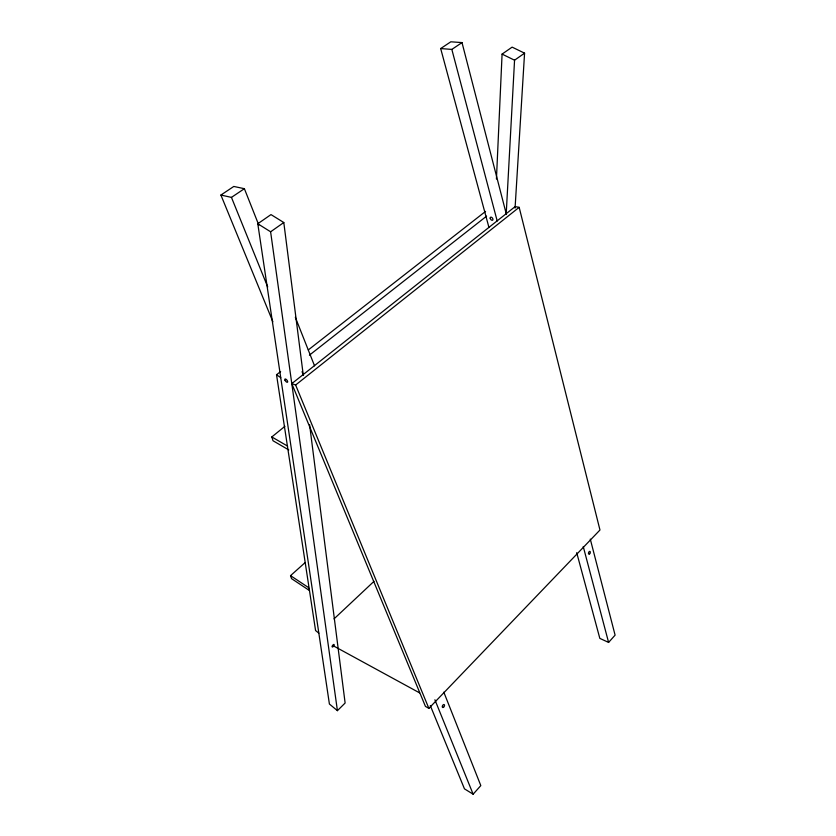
<?xml version="1.0" encoding="UTF-8"?>
<svg xmlns="http://www.w3.org/2000/svg" width="836" height="836" viewBox="0 0 836 836"><rect width="100%" height="100%" fill="white"/><g stroke="black" fill="none" stroke-linecap="round" stroke-linejoin="round"><path stroke-width="1.25" d="M496.438 179.05L502.081 54.1L512.113 47.13L524.569 53.159L515.07 208.07M506.198 214.026L514.558 60.202L524.569 53.159M430.3 705.574L464.461 788.85L473.134 794.2L480.815 785.6L443.811 692.177M576.704 552.68L599.83 638.38L608.598 642.424L615.097 635.141L590.289 539.115M428.868 708.364L599.966 530.014L519.166 207.328L515.164 206.596L291.795 383.62L425.44 706.399L428.868 708.364L295.63 385.02L291.795 383.62M303.301 375.354L283.801 222.522L270.989 214.591L257.791 223.755L329.405 704.027L337.42 710.663L345.122 703.024L309.581 424.563M334.045 618.87L373.974 581.365M290.531 575.649L308.442 587.509L309.414 590.509L291.555 578.648L290.531 575.649L305.109 562.607M288.765 449.914L273.017 440.75L271.815 436.956L284.919 426.308M295.63 385.02L519.166 207.328M309.425 355.164L486.615 216.127M318.84 633.165L315.58 630.553L276.528 374.747L280.635 371.55M308.296 349.929L485.57 211.404M337.42 710.663L270.613 231.791L283.801 222.522M272.881 321.776L220.903 195.049L231.447 197.38L244.384 188.696L258.805 225.083M488.966 227.528L440.676 48.561L451.837 49.418L462.005 42.594L506.397 214.413M220.903 195.049L233.798 186.449L244.384 188.696M440.676 48.561L450.823 41.8L462.005 42.594M502.081 54.1L514.558 60.202M333.115 645.695L419.567 692.856M271.815 436.956L287.594 446.11M257.791 223.755L270.613 231.791M276.528 374.747L280.739 377.673M231.447 197.38L267.719 286.967M302.036 371.706L303.51 375.333M434.898 699.774L473.134 794.2M295.327 317.293L314.545 365.823M451.837 49.418L497.201 221.007M583.246 546.535L608.598 642.424M490.199 218.206A1.808 1.087 53.3 0 0 492.425 220.276A1.808 1.087 53.3 0 0 492.09 217.684A1.808 1.087 53.3 0 0 490.199 218.206M589.652 553.808A1.463 0.794 -68.2 0 0 589.997 551.447A1.463 0.794 -68.2 0 0 588.481 553.035A1.463 0.794 -68.2 0 0 589.652 553.808M443.519 707.287A1.62 0.93 -62.1 0 0 444.292 704.696A1.62 0.93 -62.1 0 0 442.369 706.065A1.62 0.93 -62.1 0 0 443.519 707.287M332.937 646.688A1.526 0.585 -51.7 0 0 334.097 644.535A1.526 0.585 -51.7 0 0 332.3 645.862A1.526 0.585 -51.7 0 0 332.937 646.688M285.045 380.296A2.027 0.846 51.3 0 0 287.511 382.219A2.027 0.846 51.3 0 0 286.194 379.387A2.027 0.846 51.3 0 0 285.045 380.296"/></g></svg>
